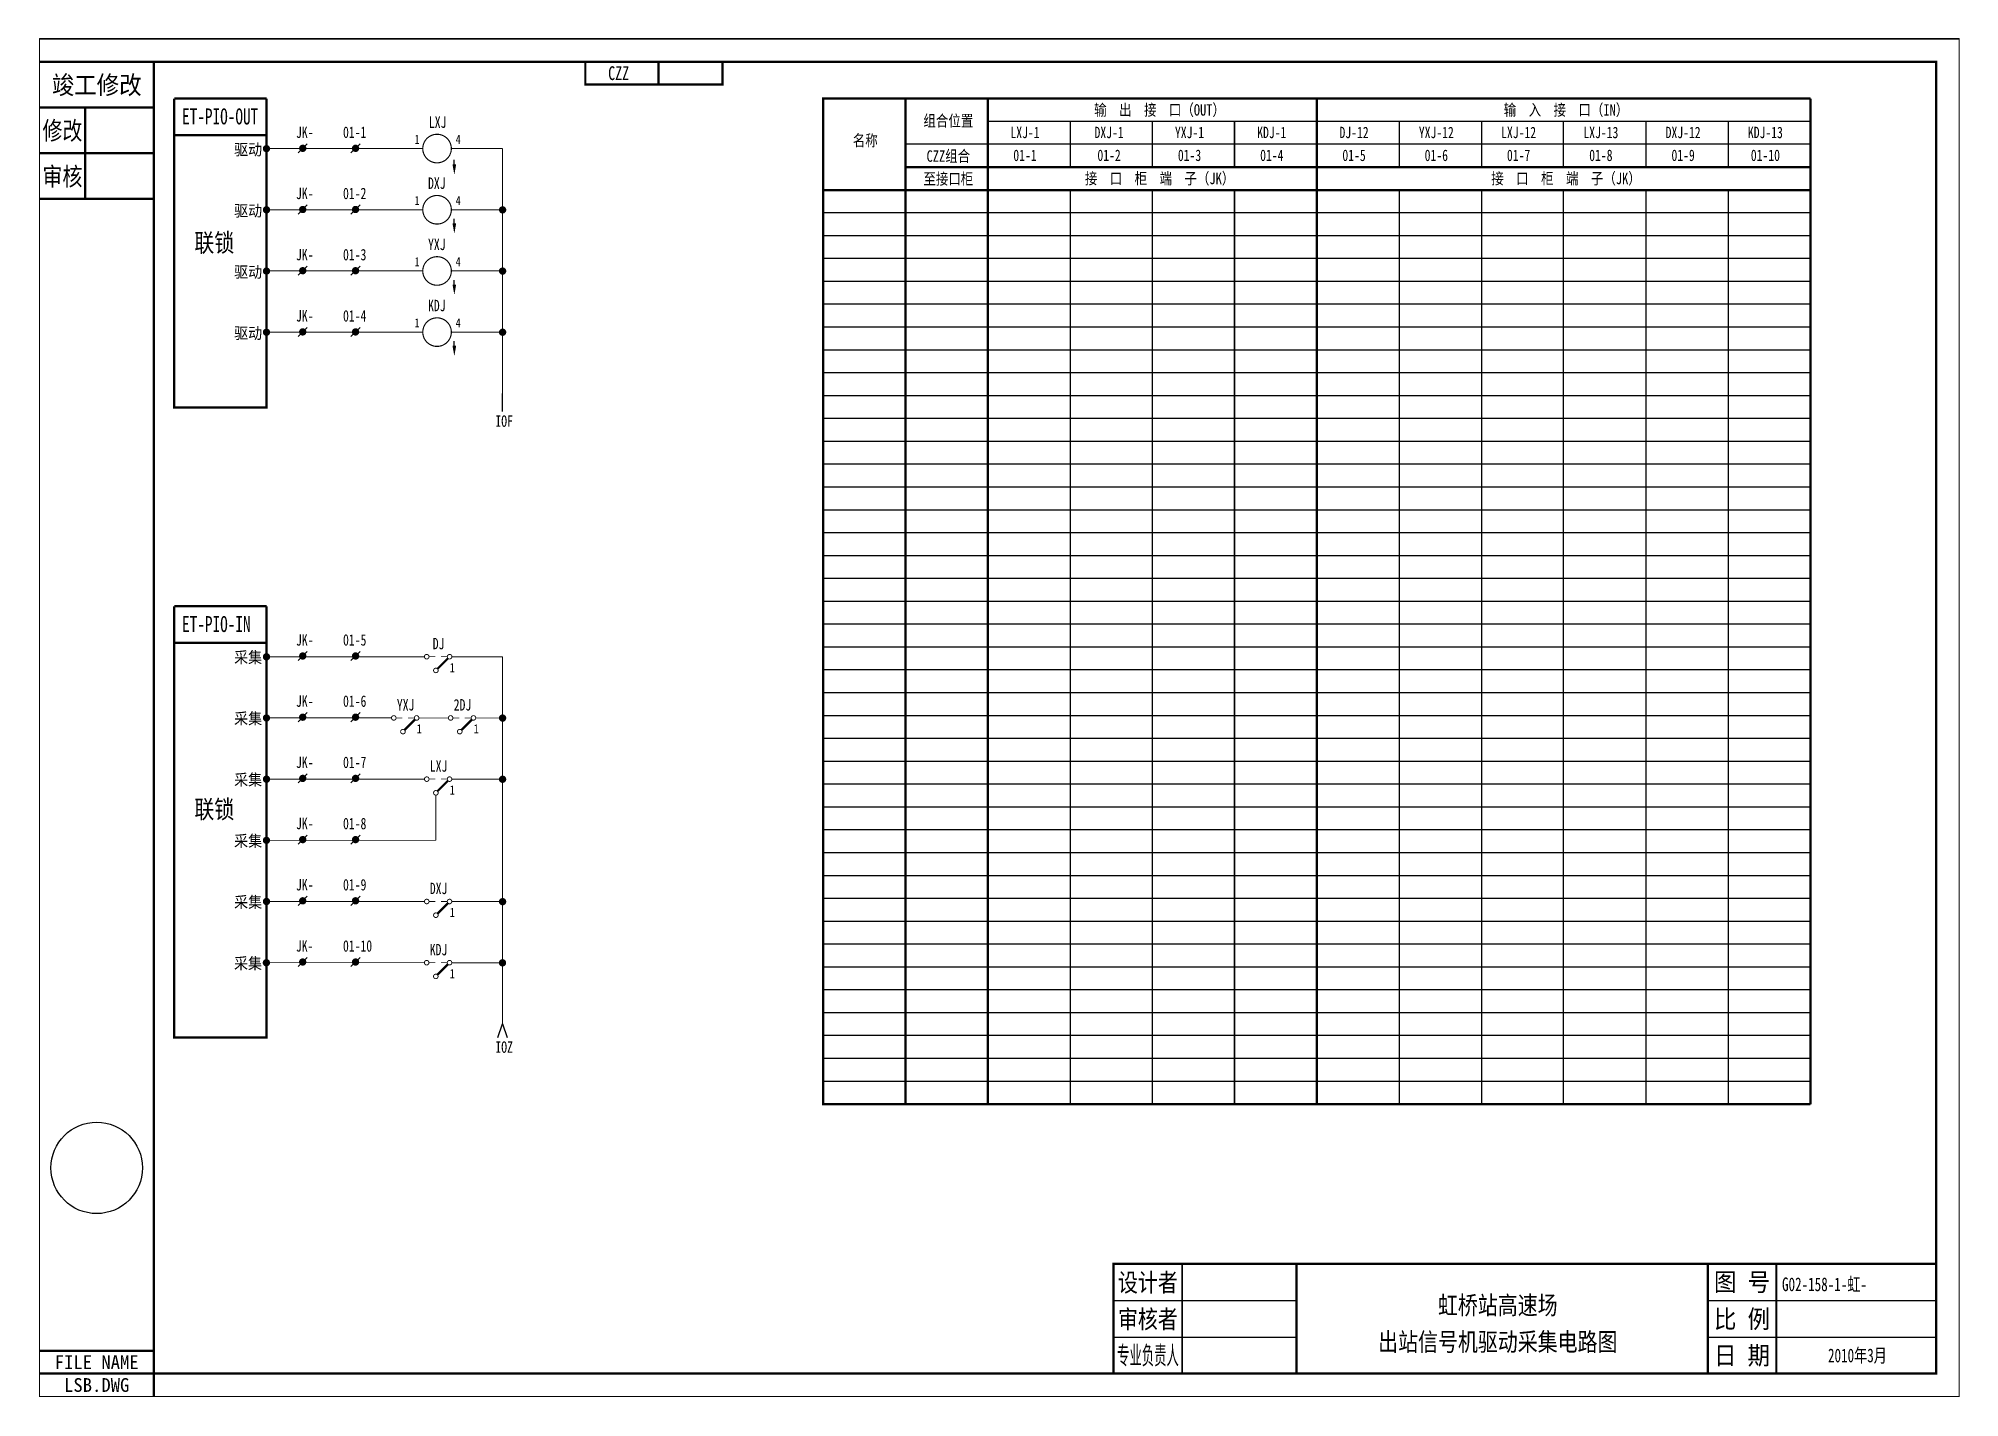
# Model space of a CAD drawing. Header units: inches. Extents: x -172 to 249, y -264 to 33.
import ezdxf
from ezdxf.enums import TextEntityAlignment as Align

# ---------------------------------------------------------------- set-up
doc = ezdxf.new("R2010")
doc.units = ezdxf.units.IN
doc.header["$MEASUREMENT"] = 0
doc.linetypes.add('DASHED', pattern=[0.75, 0.5, -0.25])
doc.layers.add('define', color=7, linetype='Continuous')
doc.styles.add('CHINESE', font='SimSun.ttf', dxfattribs={"width": 0.9})
doc.styles.add('ITALICC', font='txt', dxfattribs={"width": 0.75})
doc.styles.add('ST', font='SimSun.ttf')

# ---------------------------------------------------------------- blocks, each defined once
blk = doc.blocks.new('W53')
blk.add_line((0, 1), (0, 0))
blk.add_lwpolyline([(0, 3.25, 0, 0.8, 0), (0, 1, 0.8, 0.8, 0)], format="xyseb")
blk = doc.blocks.new('W21')
blk.add_line((-1, -1), (1, 1))
at = {"const_width": 0.8}
blk.add_lwpolyline([(-0.4, 0, 1), (0.4, 0, 1)], format="xyb", close=True, dxfattribs=at)
blk = doc.blocks.new('W22')
at = {"const_width": 0.8}
blk.add_lwpolyline([(-0.4, 0, 1), (0.4, 0, 1)], format="xyb", close=True, dxfattribs=at)
blk = doc.blocks.new('143')
at = {"const_width": 0.2}
for points in [[(-6, 0, 1), (-5, 0, 1)], [(-1, 0, 1), (0, 0, 1)], [(-4, -3, 1), (-3, -3, 1)]]:
    blk.add_lwpolyline(points, format="xyb", close=True, dxfattribs=at)
for points, const_width in [([(-5, 0), (-3.6, 0)], 0.15), ([(-2.4, 0), (-1, 0)], 0.15), ([(-0.85, -0.35), (-3.15, -2.65)], 0.5)]:
    blk.add_lwpolyline(points, dxfattribs=dict(const_width=const_width))
blk.add_lwpolyline([(-5.5, -1.3, 0, 0, 0), (-5.5, -2.3, 0.8, 0, 0), (-5.5, -4.5, 0, 0, 0)], format="xyseb")
at = {"width": 0.8}
for tag, p in [('RELAY', (-3, 2.2)), ('0', (0, -2))]:
    blk.add_attdef(tag, text='', height=2, dxfattribs=at).set_placement(p, align=Align.MIDDLE)
blk = doc.blocks.new('W54')
for p, q in [((0, 0), (3, 1)), ((3, -1), (0, 0))]:
    blk.add_line(p, q)
blk = doc.blocks.new('BZTB')
at = {"color": 7}
for p, q in [((0.23, 16), (40.23, 16)), ((130.23, 16), (180.23, 16)), ((0.23, 8), (40.23, 8)), ((130.23, 8), (180.23, 8))]:
    blk.add_line(p, q, dxfattribs=at)
at = {"color": 7, "const_width": 0.5}
blk.add_lwpolyline([(0.23, 0), (180.23, 0), (180.23, 24), (0.23, 24)], close=True, dxfattribs=at)
at = {"color": 7}
for points, const_width in [([(15.23, 24), (15.23, 0)], 0.4), ([(40.23, 24), (40.23, 0)], 0.5), ([(130.23, 24), (130.23, 0)], 0.5), ([(145.23, 24), (145.23, 0)], 0.4)]:
    blk.add_lwpolyline(points, dxfattribs=dict(at, const_width=const_width))
at = {"color": 7, "style": 'CHINESE'}
for s, width, p in [('设计者', 0.8, (7.73, 20)), ('图 号', 0.9, (137.73, 20)), ('审核者', 0.8, (7.73, 12)), ('比 例', 0.9, (137.73, 12)), ('日 期', 0.9, (137.73, 4))]:
    blk.add_text(s, height=4, dxfattribs=dict(at, width=width)).set_placement(p, align=Align.MIDDLE)
at = {"color": 7, "style": 'CHINESE', "width": 0.474609}
blk.add_text('专业负责人', height=4, dxfattribs=at).set_placement((1, 2), (14.5, 2), align=Align.FIT)
blk = doc.blocks.new('WK')
at = {"const_width": 0.5}
for points in [[(0, 0), (0, 5), (30, 5), (30, 0), (0, 0)], [(16, 0), (16, 5)]]:
    blk.add_lwpolyline(points, dxfattribs=at)
blk = doc.blocks.new('dlt_xhj_cz_qc_tb')
at = {"color": 0}
for p, q in [((216, 20), (0.53, 20)), ((36, -200), (36, 20)), ((216, 15), (36, 15)), ((54, 15), (54, 5)), ((72, 15), (72, 5)), ((90, 5), (90, 15)), ((90, 15), (90, 5)), ((108, 5), (108, 15)), ((108, 5), (108, 15)), ((126, 15), (126, 5)), ((144, 15), (144, 5)), ((162, 5), (162, 15)), ((180, 15), (180, 5)), ((198, 15), (198, 5)), ((216, 5), (216, 15)), ((216, 5), (216, 15)), ((216, 10), (18.27, 10)), ((216, 0), (36, 0)), ((54, 0), (54, -200)), ((72, 0), (72, -200)), ((90, 0), (90, -200)), ((90, -200), (90, 0)), ((108, 0), (108, -200)), ((108, -200), (108, 0)), ((108, -200), (108, 0)), ((126, 0), (126, -200)), ((144, 0), (144, -200)), ((162, -200), (162, 0)), ((180, 0), (180, -200)), ((198, 0), (198, -200)), ((216, -200), (216, 0)), ((216, -5), (0, -5)), ((216, -10), (0, -10)), ((216, -15), (0, -15)), ((216, -20), (0, -20)), ((216, -25), (0, -25)), ((216, -30), (0, -30)), ((216, -35), (0, -35)), ((216, -40), (0, -40)), ((216, -45), (0, -45)), ((216, -50), (0, -50)), ((216, -55), (0, -55)), ((216, -60), (0, -60)), ((216, -65), (0, -65)), ((216, -70), (0, -70)), ((216, -75), (0, -75)), ((216, -80), (0, -80)), ((216, -85), (0, -85)), ((216, -90), (0, -90)), ((216, -95), (0, -95)), ((216, -100), (0, -100)), ((216, -105), (0, -105)), ((216, -110), (0, -110)), ((216, -115), (0, -115)), ((216, -120), (0, -120)), ((216, -125), (0, -125)), ((216, -130), (0, -130)), ((216, -135), (0, -135)), ((216, -140), (0, -140)), ((216, -145), (0, -145)), ((216, -150), (0, -150)), ((216, -155), (0, -155)), ((216, -160), (0, -160)), ((216, -165), (0, -165)), ((216, -170), (0, -170)), ((216, -175), (0, -175)), ((216, -180), (0, -180)), ((216, -185), (0, -185)), ((216, -190), (0, -190)), ((216, -195), (0, -195)), ((216, -200), (0, -200))]:
    blk.add_line(p, q, dxfattribs=at)
at = {"color": 0, "const_width": 0.5}
for points in [[(216, 20), (0, 20), (0, -200), (216, -200)], [(18, 20), (18, -200)], [(36, 20), (36, -200)], [(108, 20), (108, -200)], [(216, 20), (216, -200)], [(18.27, 5), (216, 5)], [(216, 0), (0, 0)], [(36, 0), (216, 0)]]:
    blk.add_lwpolyline(points, dxfattribs=at)
at = {"color": 0}
for s, style, width, p in [('输  出  接  口（OUT）', 'CHINESE', 0.8, (73.6, 17.58)), ('输  入  接  口（IN）', 'CHINESE', 0.8, (162.53, 17.58)), ('组合位置', 'CHINESE', 0.8, (27.38, 15.22)), ('LXJ-1', 'ITALICC', 0.75, (44.15, 12.58)), ('DXJ-1', 'ITALICC', 0.75, (62.55, 12.58)), ('YXJ-1', 'ITALICC', 0.75, (80.15, 12.58)), ('KDJ-1', 'ITALICC', 0.75, (98.15, 12.58)), ('DJ-12', 'ITALICC', 0.75, (116.15, 12.58)), ('YXJ-12', 'ITALICC', 0.75, (134.15, 12.58)), ('LXJ-12', 'ITALICC', 0.75, (152.15, 12.58)), ('LXJ-13', 'ITALICC', 0.75, (170.15, 12.58)), ('DXJ-12', 'ITALICC', 0.75, (188.15, 12.58)), ('KDJ-13', 'ITALICC', 0.75, (206.15, 12.58)), ('名称', 'CHINESE', 0.8, (9.21, 10.89)), ('CZZ组合', 'CHINESE', 0.8, (27.38, 7.49)), ('接  口  柜  端  子（JK）', 'CHINESE', 0.8, (73.6, 2.58)), ('接  口  柜  端  子（JK）', 'CHINESE', 0.8, (162.53, 2.58)), ('至接口柜', 'CHINESE', 0.8, (27.38, 2.49))]:
    blk.add_text(s, height=2.5, dxfattribs=dict(at, style=style, width=width)).set_placement(p, align=Align.MIDDLE)
at = {"color": 3, "style": 'ITALICC', "width": 0.75}
for s, p in [('01-1', (44.15, 7.58)), ('01-2', (62.55, 7.58)), ('01-3', (80.15, 7.58)), ('01-4', (98.15, 7.58)), ('01-5', (116.15, 7.58)), ('01-6', (134.15, 7.58)), ('01-7', (152.15, 7.58)), ('01-8', (170.15, 7.58)), ('01-9', (188.15, 7.58)), ('01-10', (206.15, 7.58))]:
    blk.add_text(s, height=2.5, dxfattribs=at).set_placement(p, align=Align.MIDDLE)

msp = doc.modelspace()

# ---------------------------------------------------------------- linework, layer by layer
at = {"color": 0}
for p, q in [((-171.46, 33.07), (248.54, 33.07)), ((248.54, 33.07), (-171.46, 33.07))]:
    msp.add_line(p, q, dxfattribs=at)
at = {"color": 0, "const_width": 0.2}
msp.add_lwpolyline([(-171.46, -263.93), (248.54, -263.93), (248.54, 33.07), (-171.46, 33.07)], close=True, dxfattribs=at)
at = {"color": 0}
for points in [[(-171.46, 28.07, 0.5, 0.5, 0), (-146.46, 28.07, 0.5, 0.5, 0)], [(-171.46, 18.07, 0.5, 0.5, 0), (-146.46, 18.07, 0.5, 0.5, 0)], [(-161.46, -1.93, 0.5, 0.5, 0), (-161.46, 18.07, 0.5, 0.5, 0)], [(-142, 20, 0.5, 0.5, 0), (-121.78, 20, 0.5, 0.5, 0)], [(-142, 12, 0.5, 0.5, 0), (-121.78, 12, 0.5, 0.5, 0)], [(-87.61, 9.08, 0.2, 0.2, 0), (-121.81, 9.08, 0.2, 0.2, 0)], [(-171.46, 8.07, 0.5, 0.5, 0), (-146.46, 8.07, 0.5, 0.5, 0)], [(-171.46, -1.93, 0.5, 0.5, 0), (-146.46, -1.93, 0.5, 0.5, 0)], [(-87.61, -4.31, 0.2, 0.2, 0), (-121.81, -4.31, 0.2, 0.2, 0)], [(-87.61, -17.7, 0.2, 0.2, 0), (-121.81, -17.7, 0.2, 0.2, 0)], [(-87.61, -31.09, 0.2, 0.2, 0), (-121.81, -31.09, 0.2, 0.2, 0)], [(-87.61, -31.09, 0.2, 0.2, 0), (-121.81, -31.09, 0.2, 0.2, 0)], [(-142, -91.07, 0.5, 0.5, 0), (-121.78, -91.07, 0.5, 0.5, 0)], [(-142, -99.07, 0.5, 0.5, 0), (-121.78, -99.07, 0.5, 0.5, 0)], [(-87.25, -102.1, 0.2, 0.2, 0), (-121.78, -102.1, 0.2, 0.2, 0)], [(-94.53, -115.49, 0.2, 0.2, 0), (-121.78, -115.49, 0.2, 0.2, 0)], [(-87.32, -128.88, 0.2, 0.2, 0), (-121.78, -128.88, 0.2, 0.2, 0)], [(-87.32, -155.65, 0.2, 0.2, 0), (-121.78, -155.65, 0.2, 0.2, 0)], [(-87.33, -169.04, 0.2, 0.2, 0), (-121.8, -169.04, 0.2, 0.2, 0)], [(-171.46, -253.93, 0.5, 0.5, 0), (-146.46, -253.93, 0.5, 0.5, 0)]]:
    msp.add_lwpolyline(points, format="xyseb", dxfattribs=at)
msp.add_lwpolyline([(-146.46, -258.93, 0.5, 0.5, 0), (243.54, -258.93, 0.5, 0.5, 0), (243.54, 28.07, 0.5, 0.5, 0), (-146.46, 28.07, 0.5, 0.5, 0)], format="xyseb", close=True, dxfattribs=at)
for points, const_width in [([(-142, 20), (-142, -47.57), (-121.78, -47.57), (-121.78, 20)], 0.5), ([(-70.16, 9.08), (-81.36, 9.08)], 0.2), ([(-70.16, -44.48), (-70.16, 9.08)], 0.2), ([(-70.16, -4.31), (-81.36, -4.31)], 0.2), ([(-70.16, -17.7), (-81.36, -17.7)], 0.2), ([(-70.16, -31.09), (-81.36, -31.09)], 0.2), ([(-70.16, -31.09), (-81.36, -31.09)], 0.2), ([(-142, -91.07), (-142, -185.4), (-121.78, -185.4), (-121.78, -91.07)], 0.5), ([(-70.16, -102.11), (-81.25, -102.11)], 0.2), ([(-70.16, -182.43), (-70.16, -102.11)], 0.2), ([(-82.05, -115.5), (-88.46, -115.5)], 0.2), ([(-70.16, -115.5), (-76.02, -115.5)], 0.2), ([(-70.16, -128.88), (-81.25, -128.88)], 0.2), ([(-84.75, -142.27), (-84.75, -132.38)], 0.2), ([(-84.75, -142.27), (-121.78, -142.27)], 0.2), ([(-70.16, -155.66), (-81.25, -155.66)], 0.2), ([(-70.17, -169.05), (-81.27, -169.05)], 0.2), ([(-146.46, -263.93), (-146.46, -258.93), (-171.46, -258.93)], 0.5)]:
    msp.add_lwpolyline(points, dxfattribs=dict(at, const_width=const_width))
at = {"color": 0, "const_width": 0.25}
for points in [[(-84.49, 5.95, 1), (-84.49, 12.2, 1)], [(-84.49, -7.44, 1), (-84.49, -1.19, 1)], [(-84.49, -20.83, 1), (-84.49, -14.58, 1)], [(-84.49, -34.21, 1), (-84.49, -27.96, 1)], [(-84.49, -34.21, 1), (-84.49, -27.96, 1)]]:
    msp.add_lwpolyline(points, format="xyb", close=True, dxfattribs=at)
at = {"color": 0}
msp.add_lwpolyline([(-70.16, -48.48), (-70.16, -44.48)], dxfattribs=at)
msp.add_circle((-158.96, -213.93), 10, dxfattribs=at)

# ---------------------------------------------------------------- block references
for name, p in [('WK', (-52.05, 23.07)), ('W22', (-121.81, 9.05)), ('W21', (-113.88, 9.13)), ('W21', (-102.32, 9.13)), ('W22', (-121.81, -4.34)), ('W21', (-113.88, -4.26)), ('W21', (-102.32, -4.26)), ('W22', (-70.15, -4.34)), ('W21', (-113.88, -17.65)), ('W21', (-102.32, -17.65)), ('W22', (-121.81, -17.73)), ('W22', (-70.15, -17.73)), ('W22', (-121.81, -31.11)), ('W21', (-113.88, -31.04)), ('W21', (-102.32, -31.04)), ('W22', (-70.15, -31.11)), ('W22', (-70.15, -31.11)), ('W22', (-121.81, -102.11)), ('W21', (-113.88, -101.94)), ('W21', (-102.32, -101.94)), ('143', (-81.25, -102.1)), ('W22', (-121.81, -115.5)), ('W21', (-113.88, -115.33)), ('W21', (-102.32, -115.33)), ('143', (-88.46, -115.49)), ('143', (-76.02, -115.49)), ('W22', (-70.15, -115.52)), ('W22', (-121.81, -128.88)), ('W21', (-113.88, -128.72)), ('W21', (-102.32, -128.72)), ('143', (-81.25, -128.88)), ('W22', (-70.15, -128.91)), ('W22', (-121.81, -142.27)), ('W21', (-113.88, -142.11)), ('W21', (-102.32, -142.11)), ('W22', (-121.81, -155.66)), ('W21', (-113.88, -155.5)), ('W21', (-102.32, -155.5)), ('143', (-81.25, -155.65)), ('W22', (-70.15, -155.69)), ('W21', (-113.89, -168.89)), ('W21', (-102.33, -168.89)), ('W22', (-121.83, -169.05)), ('143', (-81.26, -169.04)), ('W22', (-70.17, -169.07)), ('BZTB', (63.31, -258.93))]:
    msp.add_blockref(name, p, dxfattribs=at)
at = {"color": 0, "rotation": 180}
for p in [(-80.71, 6.59), (-80.71, -6.3), (-80.71, -19.69), (-80.71, -33.08), (-80.71, -33.08)]:
    msp.add_blockref('W53', p, dxfattribs=at)
at = {"color": 0, "linetype": 'DASHED', "rotation": 270}
msp.add_blockref('W54', (-70.16, -182.43), dxfattribs=at)
at = {"layer": 'define'}
msp.add_blockref('dlt_xhj_cz_qc_tb', (0, 0), dxfattribs=at)

# ---------------------------------------------------------------- texts
at = {"color": 0, "style": 'CHINESE'}
for s, width, p in [('竣工修改', 0.9, (-158.96, 23.07)), ('修改', 0.8, (-166.46, 13.07)), ('审核', 0.8, (-166.46, 3.07))]:
    msp.add_text(s, height=4, dxfattribs=dict(at, width=width)).set_placement(p, align=Align.MIDDLE)
at = {"color": 0, "style": 'ITALICC', "width": 0.75}
msp.add_text('CZZ', height=3, dxfattribs=at).set_placement((-47.05, 25.57), align=Align.MIDDLE_LEFT)
at = {"color": 0, "style": 'CHINESE'}
for s, height, width, p in [('ET-PIO-OUT', 3.5, 0.7, (-140.28, 14.36)), ('联锁', 4, 0.8, (-137.59, -13.52)), ('ET-PIO-IN', 3.5, 0.7, (-140.28, -96.71)), ('联锁', 4, 0.8, (-137.59, -137.47))]:
    msp.add_text(s, height=height, dxfattribs=dict(at, width=width)).set_placement(p)
at = {"color": 0, "width": 0.75}
for p in [(-115.36, 11.4), (-115.36, -1.99), (-115.36, -15.38), (-115.36, -28.77), (-115.36, -99.67), (-115.36, -113.06), (-115.36, -126.45), (-115.36, -139.84), (-115.36, -153.23), (-115.38, -166.62)]:
    msp.add_text('JK-', height=2.5, dxfattribs=at).set_placement(p)
at = {"color": 3, "width": 0.75}
for s, p in [('01-1', (-105.06, 11.4)), ('01-2', (-105.06, -1.99)), ('01-3', (-105.06, -15.38)), ('01-4', (-105.06, -28.77)), ('01-5', (-105.06, -99.67)), ('01-6', (-105.06, -113.06)), ('01-7', (-105.06, -126.45)), ('01-8', (-105.06, -139.84)), ('01-9', (-105.06, -153.23)), ('01-10', (-105.07, -166.62))]:
    msp.add_text(s, height=2.5, dxfattribs=at).set_placement(p)
at = {"color": 0}
for s, height, width, p in [('LXJ', 2.5, 0.75, (-84.36, 13.6)), ('1', 2, 0.8, (-88.86, 10.1)), ('4', 2, 0.8, (-79.86, 10.1)), ('DXJ', 2.5, 0.75, (-84.55, 0.25)), ('1', 2, 0.8, (-88.86, -3.29)), ('4', 2, 0.8, (-79.86, -3.29)), ('YXJ', 2.5, 0.75, (-84.55, -13.13)), ('1', 2, 0.8, (-88.86, -16.68)), ('4', 2, 0.8, (-79.86, -16.68)), ('KDJ', 2.5, 0.75, (-84.55, -26.52)), ('1', 2, 0.8, (-88.86, -30.06)), ('1', 2, 0.8, (-88.86, -30.06)), ('4', 2, 0.8, (-79.86, -30.06)), ('4', 2, 0.8, (-79.86, -30.06)), ('DJ', 2.5, 0.75, (-84.16, -100.48)), ('1', 2, 0.8, (-81.16, -105.48)), ('YXJ', 2.5, 0.75, (-91.37, -113.87)), ('2DJ', 2.5, 0.75, (-78.93, -113.87)), ('1', 2, 0.8, (-88.37, -118.87)), ('1', 2, 0.8, (-75.93, -118.87)), ('LXJ', 2.5, 0.75, (-84.16, -127.26)), ('1', 2, 0.8, (-81.16, -132.26)), ('DXJ', 2.5, 0.75, (-84.16, -154.04)), ('1', 2, 0.8, (-81.16, -159.04)), ('KDJ', 2.5, 0.75, (-84.17, -167.43)), ('1', 2, 0.8, (-81.17, -172.43))]:
    msp.add_text(s, height=height, dxfattribs=dict(at, width=width)).set_placement(p, align=Align.CENTER)
at = {"color": 0, "style": 'CHINESE', "width": 0.9}
for s, p in [('驱动', (-125.83, 7.61)), ('驱动', (-125.83, -5.78)), ('驱动', (-125.83, -19.17)), ('驱动', (-125.83, -32.56)), ('采集', (-125.83, -103.48)), ('采集', (-125.83, -116.87)), ('采集', (-125.83, -130.26)), ('采集', (-125.83, -143.65)), ('采集', (-125.83, -157.04)), ('采集', (-125.85, -170.42))]:
    msp.add_text(s, height=2.5, dxfattribs=at).set_placement(p, align=Align.CENTER)
at = {"color": 0, "width": 0.75}
for s, p in [('IOF', (-71.72, -50.55)), ('IOZ', (-71.72, -187.5))]:
    msp.add_text(s, height=2.5, dxfattribs=at).set_placement(p, align=Align.MIDDLE_LEFT)
at = {"color": 0, "style": 'CHINESE'}
for s, p in [('FILE NAME', (-158.96, -256.43)), ('LSB.DWG', (-158.96, -261.43))]:
    msp.add_text(s, height=3, dxfattribs=at).set_placement(p, align=Align.MIDDLE)
at = {"layer": 'define', "color": 5, "style": 'ST', "width": 0.7}
msp.add_text('G02-158-1-虹-', height=3, dxfattribs=at).set_placement((209.79, -240.9))
at = {"layer": 'define', "color": 5}
for s, height, style, width, p in [('虹桥站高速场', 4, 'CHINESE', 0.8, (147.6, -243.92, 0)), ('出站信号机驱动采集电路图', 4, 'CHINESE', 0.8, (147.6, -251.92, 0)), ('2010年3月', 3, 'ST', 0.7, (226.29, -254.9))]:
    msp.add_text(s, height=height, dxfattribs=dict(at, style=style, width=width)).set_placement(p, align=Align.MIDDLE)

doc.saveas('drawing.dxf')
